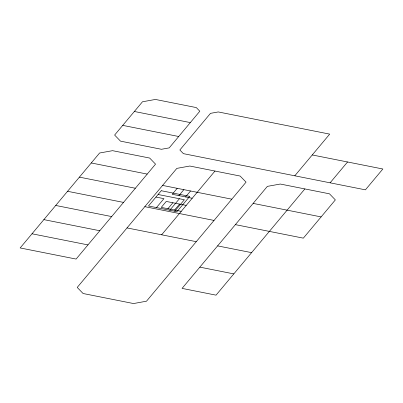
<?xml version="1.0" encoding="UTF-8"?>
<svg xmlns="http://www.w3.org/2000/svg" width="403" height="403" viewBox="0 0 403 403"><rect width="100%" height="100%" fill="white"/><g stroke="black" fill="none" stroke-linecap="round" stroke-linejoin="round"><path stroke-width="0.6" d="M32.013 233.79L99.601 153.009L112.548 150.677L149.669 158.052L155.543 164.137L76.107 259.064L20.15 247.946L32.013 233.79L87.96 244.903M190.322 122.593L199.817 111.238L196.311 107.581L155.417 99.45L142.471 101.783L114.623 135.055L120.502 141.141L161.442 149.286L169.21 147.881L190.322 122.593L134.35 111.485M161.638 234.798L214.98 171.043M231.811 199.183L246.057 182.136L240.143 176.051L189.813 166.031L176.852 168.378L77.22 287.435L83.094 293.515L133.549 303.55L146.491 301.197L231.811 199.183L162.59 185.42M304.875 188.921L216.038 295.152L182.07 288.392L267.365 186.372L280.312 184.04L329.478 193.823L335.356 199.903L303.338 238.153L235.372 224.632M156.46 207.59L163.94 198.654L155.946 197.067M177.214 188.327L172.227 194.281L192.206 198.256M167.915 208.709L172.902 202.754M178.887 195.606L183.874 189.652M169.779 210.24L179.406 198.734M174.575 210.034L179.562 204.079M185.546 196.931L190.533 190.977M174.746 211.227L184.378 199.727L158.097 194.498M294.795 175.804L329.694 134.118L218.26 111.943L210.487 113.354L179.859 149.987L183.39 153.649L365.41 189.843L382.85 169.003L312.254 154.954M330.102 182.821L347.547 161.976M122.724 125.373L178.71 136.506M91.264 162.968L147.216 174.086M253.129 203.394L321.12 216.91M79.411 177.134L135.368 188.251M186.221 205.404L166.243 201.429L161.255 207.389L181.234 211.358M67.563 191.299L123.514 202.412M144.803 206.668L214.033 220.426M55.71 205.459L111.661 216.577M217.615 245.885L251.588 252.641M127.01 227.922L196.266 241.674M43.856 219.625L99.808 230.743M199.853 267.134L233.826 273.894M161.255 190.725L148.47 205.998L176.942 211.661L189.727 196.387L161.255 190.725"/></g></svg>
